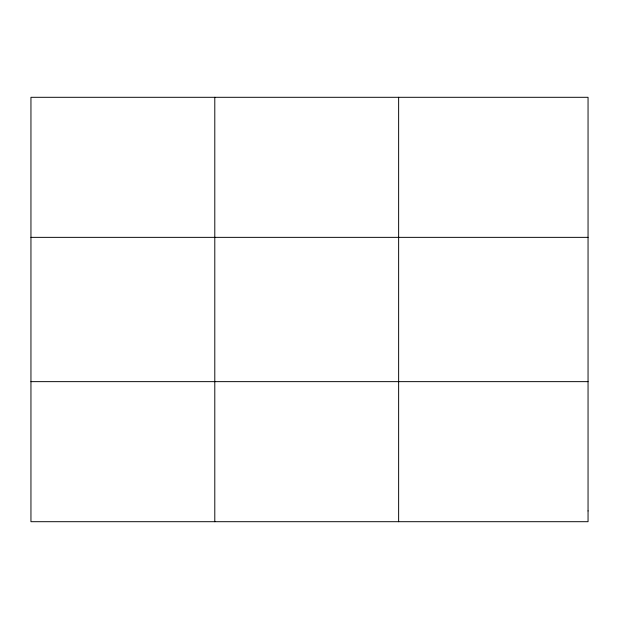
<?xml version="1.0" encoding="UTF-8"?>
<svg xmlns="http://www.w3.org/2000/svg" width="619" height="619" viewBox="0 0 619 619"><rect width="100%" height="100%" fill="white"/><g stroke="black" fill="none" stroke-linecap="round" stroke-linejoin="round"><path stroke-width="0.93" d="M214.793 521.701L214.793 97.299M398.636 521.701L398.636 97.299M30.95 237.356L588.05 237.356M30.95 381.644L588.05 381.644M588.05 510.923L588.05 521.701L30.95 521.701L30.95 97.299L588.05 97.299L588.05 510.923"/></g></svg>
